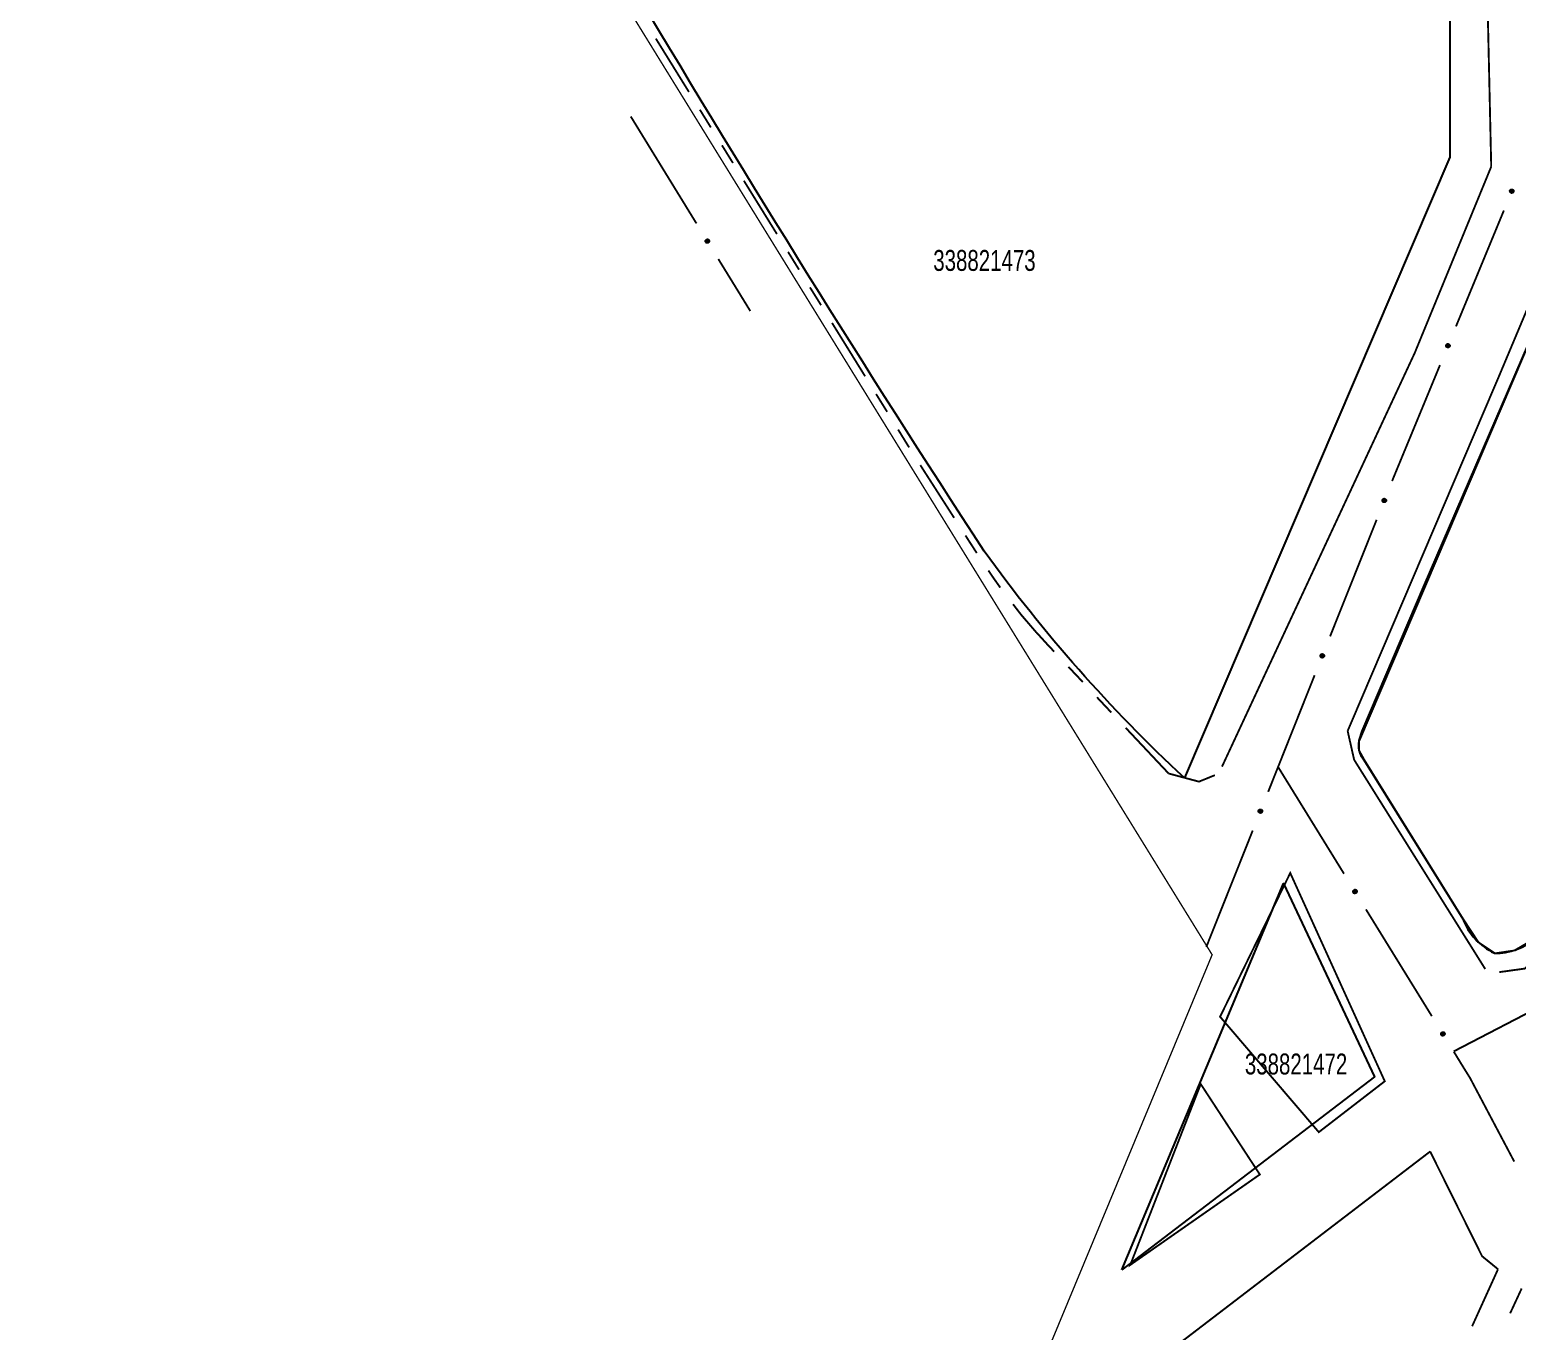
# Model space of a CAD drawing. Extents: x 204256 to 207861, y 4845615 to 4848347.
# Drawn here: x 204413.9 to 204556.2, y 4846935 to 4847059.5 of the extents above; entities that cross this region are included whole.
import ezdxf

# ---------------------------------------------------------------- set-up
doc = ezdxf.new("R2010")
doc.units = 0
doc.header["$LTSCALE"] = 1.5
doc.header["$MEASUREMENT"] = 0
doc.linetypes.add('PHANTOMX2', pattern=[5, 2.5, -0.5, 0.5, -0.5, 0.5, -0.5])
doc.linetypes.add('TRACO_11', pattern=[8, 3, -1, 3, -1])
for name, color, linetype in [('CD-MALHA-LOTES', 40, 'CONTINUOUS'), ('CD_TXT_QUADRA', 7, 'CONTINUOUS'), ('LM-LIM-SETOR-FISCAL', 7, 'CONTINUOUS'), ('RU-QUADRAS', 210, 'CONTINUOUS'), ('SV-EIXO-ROD-ESTR', 7, 'CONTINUOUS'), ('SV-EIXO-RUA-N-PAV', 6, 'CONTINUOUS'), ('SV-EIXO-RUA-PAV', 20, 'CONTINUOUS'), ('SV-ROD-ESTADUAIS', 20, 'CONTINUOUS'), ('SV-RUA-NAO-PAV-S-GUIA-C-GUIA', 7, 'PHANTOMX2'), ('SV-RUA-PAVIM-S-GUIA-C-GUIA', 7, 'CONTINUOUS')]:
    doc.layers.add(name, color=color, linetype=linetype)
doc.styles.add('ARIAL', font='ARIAL.TTF')
doc.linetypes.add('Limite', pattern='A,20,-3,[130,ltypeshp.shx,S=6.35,R=0,X=0,Y=0],-3,20', length=46)

msp = doc.modelspace()

# ---------------------------------------------------------------- linework, layer by layer
at = {"layer": 'CD-MALHA-LOTES'}
msp.add_lwpolyline([(204558.46, 4847032.33), (204547.15, 4847006.19), (204541.3, 4846992.42), (204541, 4846991.54), (204541, 4846990.57), (204541.49, 4846989.7), (204550.97, 4846974.47), (204552.43, 4846972.24), (204553.99, 4846971.18), (204555.95, 4846971.47), (204557.9, 4846972.63)], dxfattribs=at)
at = {"layer": 'LM-LIM-SETOR-FISCAL', "linetype": 'Limite', "ltscale": 0.1, "const_width": 0.13, "flags": 128}
msp.add_lwpolyline([(204255.91, 4845774.54), (204446.84, 4845974), (204535.1, 4846039.96), (204560.77, 4846069.41), (204570.54, 4846097.54), (204632.4, 4846153.82), (204654.94, 4846153.05), (205078.23, 4846433.21), (204983.84, 4846565.04), (204273.38, 4846554.21), (204347.03, 4846594.12), (204378.32, 4846626.2), (204398.13, 4846660.67), (204526.98, 4846971.03), (204438.64, 4847114.19), (204402.08, 4847237.98), (204373.18, 4847447.79), (204373.2, 4847552.6), (204365.79, 4847552.5), (205446.22, 4847576.17), (205460.3, 4847496.97), (205556.14, 4847515.7), (205660.88, 4847539.89), (205654.63, 4847591.47), (205807.66, 4847598.84), (205876.3, 4847605.11), (205880.92, 4847594.37), (205947.96, 4847607.22), (205959.47, 4847609.16), (205968.56, 4847603.73), (205972.79, 4847599.34), (206017.95, 4847599.66), (206211.07, 4847610.99), (206253.35, 4847609.47), (206274.49, 4847604.21), (206283.85, 4847619.28), (206186.17, 4847750.07), (206524.96, 4848001.52), (206519.68, 4848013.26), (206960.49, 4848346.74), (206966.87, 4848336.83), (206987.16, 4848307.84), (207005.71, 4848281.99), (207017.4, 4848267.11), (206974.73, 4848235.13), (206955.48, 4848219.86), (206950.26, 4848216.07), (206955.58, 4848209.27), (206959.42, 4848202.77), (206982.67, 4848172.12), (206995.35, 4848155.22), (207005.92, 4848142.54), (207020.41, 4848120.82), (207031.95, 4848105.77), (207060.87, 4848065.4), (207066.5, 4848058.01), (207069.11, 4848053.33), (207069.26, 4848049.8), (207069.37, 4848045.04), (207075.04, 4848034.33), (207087.01, 4848019.05), (207090.77, 4848014.03), (207100.06, 4848001.48), (207111.59, 4847986.15), (207126.09, 4847965.9), (207130.37, 4847960.22), (207134.22, 4847955.66), (207145.03, 4847940.16), (207159.13, 4847921.36), (207169.47, 4847906.92), (207186.34, 4847883.83), (207193.03, 4847885.67), (207202.51, 4847892.47), (207242.67, 4847921.29), (207248.23, 4847915.4), (207260.72, 4847896.98), (207285.87, 4847860.83), (207310.76, 4847826.26), (207315.6, 4847819.35), (207328.91, 4847799.72), (207333.8, 4847793.43), (207340.01, 4847785.42), (207350.49, 4847771.92), (207365.1, 4847750.55), (207367.63, 4847745.51), (207368.81, 4847743.14), (207390.62, 4847713.26), (207400.06, 4847698.96), (207410.24, 4847685.38), (207427.79, 4847661.69), (207431.06, 4847656.73), (207440.44, 4847642.51), (207457.67, 4847619.01), (207463.75, 4847610.71), (207498.88, 4847562.81), (207506.17, 4847553.18), (207511.91, 4847545.61), (207531.85, 4847519.47), (207540.14, 4847507.78), (207556.36, 4847486.66), (207571.87, 4847465.34), (207564.83, 4847458.43), (207551.89, 4847445.71), (207534.74, 4847428.33), (207518.94, 4847409.14), (207499.11, 4847384.81), (207498.17, 4847383.65), (207496.47, 4847381.56), (207486.15, 4847368.88), (207482.26, 4847364.11), (207477.47, 4847358.01), (207465.6, 4847339.64), (207465.56, 4847339.57), (207453.37, 4847317.61), (207438.93, 4847286.56), (207430.8, 4847269.09), (207410.93, 4847225.64), (207406.21, 4847217.15), (207396.71, 4847200.13), (207391.02, 4847192.25), (207379.11, 4847175.75), (207360.52, 4847152.72), (207355.52, 4847146.52), (207336.47, 4847121.03), (207323.47, 4847103.64), (207318.06, 4847094.89), (207310.15, 4847082.08), (207305.19, 4847073.38), (207304.65, 4847072.43), (207303.79, 4847070.78), (207287.7, 4847039.93), (207271.61, 4847010.96), (207261.28, 4846991.91), (207237.73, 4846950.07), (207236, 4846947.01), (207246.02, 4846928.73), (207251.02, 4846918.92), (207261.83, 4846899.5), (207265.63, 4846893.3), (207284.85, 4846863.07), (207289.66, 4846855.66), (207307.47, 4846827.84), (207314.88, 4846816.63), (207320.06, 4846808.15), (207332.53, 4846791.25), (207339.11, 4846782.58), (207345.12, 4846773.87), (207348.76, 4846768.8), (207357.76, 4846756.36), (207363.08, 4846749.04), (207366.95, 4846743.73), (207375.37, 4846734.54), (207383.22, 4846728.41), (207384.7, 4846727.73), (207392.17, 4846724.3), (207394.9, 4846723.05), (207402.49, 4846720.73), (207417.51, 4846716.14), (207437.03, 4846709.56), (207455.89, 4846703.64), (207460.62, 4846701.8), (207464.4, 4846700.29), (207467.39, 4846699.09), (207481.11, 4846693.55), (207488.13, 4846690.92), (207492.95, 4846689.16), (207510.17, 4846679.84), (207529.47, 4846668.22), (207543.72, 4846659.45), (207561.49, 4846646.95), (207570.84, 4846639.98), (207577.05, 4846635.29), (207586.86, 4846628.1), (207606.11, 4846612.63), (207623.66, 4846599.69), (207639.45, 4846588.94), (207662.08, 4846572.67), (207671.27, 4846565.58), (207685.28, 4846561.61), (207697.24, 4846558.13), (207709.78, 4846554.65), (207731.23, 4846549.14), (207735.6, 4846547.91), (207745.02, 4846545.25), (207762.81, 4846541.24), (207775.65, 4846538.39), (207787.75, 4846535.54), (207783.77, 4846513.63), (207781.5, 4846502.37), (207779.56, 4846492.81), (207778.5, 4846480), (207783.13, 4846476.08), (207788.36, 4846474.34), (207788.71, 4846474.22), (207798.97, 4846471.45), (207842.08, 4846460.36), (207844.37, 4846459.93), (207847.21, 4846459.39), (207851.95, 4846457.87), (207854.6, 4846457.02), (207858.96, 4846455.96), (207860.74, 4846451.34), (207859.67, 4846437.09), (207856.83, 4846420), (207854.33, 4846403.63), (207846.53, 4846396.15), (207836.81, 4846356.4), (207833.21, 4846341.98), (207827.16, 4846317.88), (207806.6, 4846238.03), (207795.3, 4846194.29), (207792.57, 4846183.36), (207787.76, 4846165.39), (207754.01, 4846025.3), (207739.36, 4845961), (207739.21, 4845960.34), (207737.77, 4845953.31), (207733.28, 4845938.2), (207726.95, 4845910.14), (207723, 4845891.36), (207741.21, 4845886.65), (207760.55, 4845879.79), (207773.24, 4845875.33), (207781.18, 4845873.09), (207785.9, 4845871.77), (207797.77, 4845868.36), (207799.24, 4845867.93), (207814.84, 4845863.98), (207831.48, 4845857.74), (207850.72, 4845850.88), (207842.01, 4845830.09), (207833.57, 4845800.72), (207825.14, 4845777.91), (207814.83, 4845746.81), (207813.3, 4845742.3), (207812.54, 4845740.05), (207809.34, 4845729.53), (207804.2, 4845714.63), (207791.7, 4845677.75), (207783.5, 4845679.57), (207766.81, 4845685.02), (207754.43, 4845688.82), (207739.64, 4845691.3), (207722.13, 4845693.94), (207717.1, 4845694.68), (207690.08, 4845700.62), (207680.08, 4845702.89), (207670.03, 4845704.98), (207667.81, 4845700.16), (207660.99, 4845676.98), (207660.54, 4845673.8), (207657.39, 4845659.57), (207656.59, 4845656.53), (207655.95, 4845653.98), (207650.56, 4845639.59), (207647.27, 4845633.02), (207644.17, 4845622.85), (207641.37, 4845615.1), (207618.1, 4845615.4), (207601.33, 4845615.86), (207592.93, 4845615.82), (207543.69, 4845617.43), (207493.78, 4845618.83), (207471.28, 4845620.61), (207442.67, 4845621.38), (207409.05, 4845621.45), (207395.8, 4845621.64), (207345.61, 4845622.76), (207297.34, 4845623.66), (207294.87, 4845656.58), (207289.29, 4845728.51), (207262.54, 4845726.7), (207256.04, 4845726.92), (207223.17, 4845727.38), (207195.16, 4845729.67), (207135.61, 4845730.44), (207094.04, 4845731.93), (207071.52, 4845732.83), (207036.85, 4845734.18), (207004.87, 4845734.18), (206995.29, 4845734.45), (206955.41, 4845735.22), (205304.22, 4845806.54), (205065.89, 4845798.29), (204762.24, 4845774.02), (204255.91, 4845774.54)], close=True, dxfattribs=at)
at = {"layer": 'RU-QUADRAS', "color": 6, "linetype": 'Continuous'}
for points in [[(204620.11, 4847174.91), (204614.06, 4847162.76), (204541.03, 4846991.52, 0.247828), (204541.5, 4846989.69), (204550.94, 4846974.48, 0.192831), (204553.97, 4846971.18, 0.200122), (204557.89, 4846972.65), (204564.06, 4846980.38), (204622.74, 4847116.94), (204630.57, 4847133.93, -0.02111), (204645.3, 4847158.93), (204716.54, 4847228.15), (204722.92, 4847240.26), (204722.41, 4847256.97), (204720.87, 4847260.3, 0.325535), (204710.97, 4847263.34), (204636.83, 4847195.25), (204622.6, 4847179.92)], [(204472.07, 4847062.8), (204549.7, 4847063.4), (204549.72, 4847047.32), (204524.33, 4846987.95, -0.049469), (204505.18, 4847009.63, -0.010019)]]:
    msp.add_lwpolyline(points, format="xyb", close=True, dxfattribs=at)
msp.add_lwpolyline([(204518.35, 4846940.88), (204533.81, 4846977.85), (204542.51, 4846959.36)], close=True, dxfattribs=at)
at = {"layer": 'SV-EIXO-ROD-ESTR'}
for points in [[(204555.48, 4847043.99), (204555.47, 4847044.03), (204555.46, 4847044.07), (204555.46, 4847044.11), (204555.47, 4847044.14), (204555.49, 4847044.18), (204555.51, 4847044.2), (204555.55, 4847044.23), (204555.59, 4847044.25), (204555.63, 4847044.25), (204555.67, 4847044.25), (204555.71, 4847044.24), (204555.74, 4847044.22), (204555.76, 4847044.2), (204555.79, 4847044.17), (204555.81, 4847044.12), (204555.82, 4847044.08), (204555.81, 4847044.04), (204555.8, 4847044.01), (204555.78, 4847043.98), (204555.76, 4847043.95), (204555.73, 4847043.92), (204555.68, 4847043.91), (204555.64, 4847043.9), (204555.6, 4847043.9), (204555.57, 4847043.91), (204555.54, 4847043.93), (204555.51, 4847043.95), (204555.48, 4847043.99)], [(204549.38, 4847029.2), (204549.36, 4847029.24), (204549.35, 4847029.29), (204549.35, 4847029.32), (204549.36, 4847029.36), (204549.38, 4847029.39), (204549.4, 4847029.42), (204549.44, 4847029.44), (204549.48, 4847029.46), (204549.53, 4847029.47), (204549.56, 4847029.46), (204549.6, 4847029.45), (204549.63, 4847029.44), (204549.66, 4847029.41), (204549.68, 4847029.38), (204549.7, 4847029.33), (204549.71, 4847029.29), (204549.7, 4847029.26), (204549.69, 4847029.22), (204549.67, 4847029.19), (204549.65, 4847029.16), (204549.62, 4847029.14), (204549.57, 4847029.12), (204549.53, 4847029.11), (204549.49, 4847029.11), (204549.46, 4847029.13), (204549.43, 4847029.14), (204549.4, 4847029.16), (204549.38, 4847029.2)], [(204543.29, 4847014.4), (204543.27, 4847014.45), (204543.26, 4847014.49), (204543.27, 4847014.52), (204543.28, 4847014.56), (204543.29, 4847014.59), (204543.32, 4847014.62), (204543.35, 4847014.64), (204543.39, 4847014.66), (204543.44, 4847014.67), (204543.47, 4847014.67), (204543.51, 4847014.66), (204543.54, 4847014.64), (204543.57, 4847014.62), (204543.59, 4847014.58), (204543.61, 4847014.54), (204543.62, 4847014.5), (204543.62, 4847014.46), (204543.61, 4847014.43), (204543.59, 4847014.39), (204543.57, 4847014.37), (204543.53, 4847014.34), (204543.49, 4847014.32), (204543.45, 4847014.31), (204543.41, 4847014.32), (204543.38, 4847014.33), (204543.34, 4847014.34), (204543.32, 4847014.37), (204543.29, 4847014.4)], [(204537.37, 4846999.54), (204537.35, 4846999.58), (204537.34, 4846999.62), (204537.34, 4846999.66), (204537.35, 4846999.69), (204537.37, 4846999.73), (204537.39, 4846999.75), (204537.42, 4846999.78), (204537.47, 4846999.8), (204537.51, 4846999.81), (204537.55, 4846999.8), (204537.58, 4846999.79), (204537.61, 4846999.78), (204537.64, 4846999.75), (204537.67, 4846999.72), (204537.69, 4846999.67), (204537.7, 4846999.63), (204537.69, 4846999.6), (204537.68, 4846999.56), (204537.67, 4846999.53), (204537.64, 4846999.5), (204537.61, 4846999.48), (204537.56, 4846999.46), (204537.52, 4846999.45), (204537.49, 4846999.45), (204537.45, 4846999.47), (204537.42, 4846999.48), (204537.39, 4846999.5), (204537.37, 4846999.54)], [(204531.44, 4846984.67), (204531.42, 4846984.72), (204531.42, 4846984.76), (204531.42, 4846984.8), (204531.43, 4846984.83), (204531.45, 4846984.86), (204531.47, 4846984.89), (204531.5, 4846984.92), (204531.55, 4846984.94), (204531.59, 4846984.94), (204531.63, 4846984.94), (204531.66, 4846984.93), (204531.69, 4846984.91), (204531.72, 4846984.89), (204531.75, 4846984.86), (204531.77, 4846984.81), (204531.77, 4846984.77), (204531.77, 4846984.73), (204531.76, 4846984.7), (204531.74, 4846984.67), (204531.72, 4846984.64), (204531.69, 4846984.61), (204531.64, 4846984.6), (204531.6, 4846984.59), (204531.56, 4846984.59), (204531.53, 4846984.6), (204531.5, 4846984.62), (204531.47, 4846984.64), (204531.44, 4846984.67)]]:
    msp.add_lwpolyline(points, close=True, dxfattribs=at)
for points in [[(204555.46, 4847044.07), (204555.49, 4847044.18)], [(204555.46, 4847044.06), (204555.5, 4847044.18)], [(204555.47, 4847044.03), (204555.51, 4847044.2)], [(204555.48, 4847043.99), (204555.55, 4847044.23)], [(204555.48, 4847044.01), (204555.53, 4847044.21)], [(204555.5, 4847043.97), (204555.57, 4847044.23)], [(204555.51, 4847043.95), (204555.59, 4847044.25)], [(204555.53, 4847043.95), (204555.61, 4847044.25)], [(204555.54, 4847043.93), (204555.63, 4847044.25)], [(204555.55, 4847043.93), (204555.65, 4847044.25)], [(204555.57, 4847043.91), (204555.67, 4847044.25)], [(204555.59, 4847043.91), (204555.69, 4847044.24)], [(204555.6, 4847043.9), (204555.71, 4847044.24)], [(204555.62, 4847043.9), (204555.72, 4847044.23)], [(204555.64, 4847043.9), (204555.74, 4847044.22)], [(204555.66, 4847043.9), (204555.75, 4847044.21)], [(204555.68, 4847043.91), (204555.76, 4847044.2)], [(204555.7, 4847043.92), (204555.78, 4847044.18)], [(204555.73, 4847043.92), (204555.79, 4847044.17)], [(204555.74, 4847043.94), (204555.8, 4847044.14)], [(204555.76, 4847043.95), (204555.81, 4847044.12)], [(204555.77, 4847043.97), (204555.81, 4847044.09)], [(204555.78, 4847043.98), (204555.82, 4847044.08)], [(204549.35, 4847029.29), (204549.38, 4847029.39)], [(204549.35, 4847029.27), (204549.39, 4847029.39)], [(204549.36, 4847029.24), (204549.4, 4847029.42)], [(204549.37, 4847029.22), (204549.42, 4847029.42)], [(204549.38, 4847029.2), (204549.44, 4847029.44)], [(204549.39, 4847029.18), (204549.46, 4847029.45)], [(204549.4, 4847029.16), (204549.48, 4847029.46)], [(204549.42, 4847029.16), (204549.5, 4847029.46)], [(204549.43, 4847029.14), (204549.53, 4847029.47)], [(204549.45, 4847029.14), (204549.54, 4847029.46)], [(204549.46, 4847029.13), (204549.56, 4847029.46)], [(204549.48, 4847029.12), (204549.58, 4847029.46)], [(204549.49, 4847029.11), (204549.6, 4847029.45)], [(204549.51, 4847029.12), (204549.61, 4847029.44)], [(204549.53, 4847029.11), (204549.63, 4847029.44)], [(204549.55, 4847029.12), (204549.64, 4847029.42)], [(204549.57, 4847029.12), (204549.66, 4847029.41)], [(204549.59, 4847029.13), (204549.67, 4847029.39)], [(204549.62, 4847029.14), (204549.68, 4847029.38)], [(204549.63, 4847029.15), (204549.69, 4847029.35)], [(204549.65, 4847029.16), (204549.7, 4847029.33)], [(204549.66, 4847029.18), (204549.7, 4847029.31)], [(204549.67, 4847029.19), (204549.71, 4847029.29)], [(204543.26, 4847014.49), (204543.29, 4847014.59)], [(204543.27, 4847014.45), (204543.32, 4847014.62)], [(204543.27, 4847014.47), (204543.3, 4847014.59)], [(204543.28, 4847014.43), (204543.33, 4847014.62)], [(204543.29, 4847014.4), (204543.35, 4847014.64)], [(204543.3, 4847014.38), (204543.37, 4847014.65)], [(204543.32, 4847014.37), (204543.39, 4847014.66)], [(204543.33, 4847014.36), (204543.41, 4847014.66)], [(204543.34, 4847014.34), (204543.44, 4847014.67)], [(204543.36, 4847014.34), (204543.45, 4847014.66)], [(204543.38, 4847014.33), (204543.47, 4847014.67)], [(204543.39, 4847014.33), (204543.49, 4847014.66)], [(204543.41, 4847014.32), (204543.51, 4847014.66)], [(204543.43, 4847014.32), (204543.52, 4847014.65)], [(204543.45, 4847014.31), (204543.54, 4847014.64)], [(204543.47, 4847014.32), (204543.55, 4847014.62)], [(204543.49, 4847014.32), (204543.57, 4847014.62)], [(204543.51, 4847014.33), (204543.58, 4847014.6)], [(204543.53, 4847014.34), (204543.59, 4847014.58)], [(204543.55, 4847014.36), (204543.6, 4847014.55)], [(204543.57, 4847014.37), (204543.61, 4847014.54)], [(204543.58, 4847014.38), (204543.61, 4847014.51)], [(204543.59, 4847014.39), (204543.62, 4847014.5)], [(204537.34, 4846999.62), (204537.37, 4846999.73)], [(204537.34, 4846999.61), (204537.38, 4846999.73)], [(204537.35, 4846999.58), (204537.39, 4846999.75)], [(204537.36, 4846999.56), (204537.41, 4846999.76)], [(204537.37, 4846999.54), (204537.42, 4846999.78)], [(204537.38, 4846999.52), (204537.45, 4846999.79)], [(204537.39, 4846999.5), (204537.47, 4846999.8)], [(204537.41, 4846999.5), (204537.49, 4846999.8)], [(204537.42, 4846999.48), (204537.51, 4846999.81)], [(204537.44, 4846999.48), (204537.53, 4846999.8)], [(204537.45, 4846999.47), (204537.55, 4846999.8)], [(204537.47, 4846999.46), (204537.57, 4846999.8)], [(204537.49, 4846999.45), (204537.58, 4846999.79)], [(204537.51, 4846999.46), (204537.6, 4846999.78)], [(204537.52, 4846999.45), (204537.61, 4846999.78)], [(204537.55, 4846999.46), (204537.63, 4846999.76)], [(204537.56, 4846999.46), (204537.64, 4846999.75)], [(204537.59, 4846999.47), (204537.66, 4846999.73)], [(204537.61, 4846999.48), (204537.67, 4846999.72)], [(204537.63, 4846999.5), (204537.68, 4846999.69)], [(204537.64, 4846999.5), (204537.69, 4846999.67)], [(204537.65, 4846999.52), (204537.69, 4846999.65)], [(204537.67, 4846999.53), (204537.7, 4846999.63)], [(204531.42, 4846984.72), (204531.47, 4846984.89)], [(204531.42, 4846984.74), (204531.46, 4846984.87)], [(204531.42, 4846984.76), (204531.45, 4846984.86)], [(204531.43, 4846984.7), (204531.48, 4846984.9)], [(204531.44, 4846984.67), (204531.5, 4846984.92)], [(204531.46, 4846984.66), (204531.52, 4846984.92)], [(204531.47, 4846984.64), (204531.55, 4846984.94)], [(204531.48, 4846984.63), (204531.57, 4846984.94)], [(204531.5, 4846984.62), (204531.59, 4846984.94)], [(204531.51, 4846984.61), (204531.6, 4846984.94)], [(204531.53, 4846984.6), (204531.63, 4846984.94)], [(204531.55, 4846984.6), (204531.65, 4846984.93)], [(204531.56, 4846984.59), (204531.66, 4846984.93)], [(204531.58, 4846984.59), (204531.68, 4846984.92)], [(204531.6, 4846984.59), (204531.69, 4846984.91)], [(204531.62, 4846984.59), (204531.7, 4846984.9)], [(204531.64, 4846984.6), (204531.72, 4846984.89)], [(204531.66, 4846984.61), (204531.73, 4846984.87)], [(204531.69, 4846984.61), (204531.75, 4846984.86)], [(204531.7, 4846984.63), (204531.75, 4846984.83)], [(204531.72, 4846984.64), (204531.77, 4846984.81)], [(204531.73, 4846984.66), (204531.77, 4846984.78)], [(204531.74, 4846984.67), (204531.77, 4846984.77)]]:
    msp.add_lwpolyline(points, dxfattribs=at)
at = {"layer": 'SV-EIXO-ROD-ESTR', "const_width": 0.18}
for points in [[(204550.3, 4847031.14), (204554.88, 4847042.23)], [(204544.19, 4847016.35), (204548.77, 4847027.44)], [(204538.26, 4847001.49), (204542.71, 4847012.64)], [(204532.34, 4846986.62), (204536.78, 4846997.77)], [(204526.61, 4846972.25), (204530.86, 4846982.91)], [(204526.42, 4846971.76), (204526.61, 4846972.25)]]:
    msp.add_lwpolyline(points, dxfattribs=at)
at = {"layer": 'SV-EIXO-RUA-N-PAV', "const_width": 0.18}
for points in [[(204471.38, 4847051.22), (204477.66, 4847040.99)], [(204479.75, 4847037.59), (204482.37, 4847033.33)], [(204482.37, 4847033.33), (204482.81, 4847032.61)], [(204533.29, 4846988.99), (204539.59, 4846978.78)], [(204541.69, 4846975.37), (204547.99, 4846965.16)], [(204550.09, 4846961.76), (204551.14, 4846960.05)], [(204551.14, 4846960.05), (204551.64, 4846959.25)], [(204551.64, 4846959.25), (204555.87, 4846951.25)]]:
    msp.add_lwpolyline(points, dxfattribs=at)
at = {"layer": 'SV-EIXO-RUA-N-PAV'}
for points in [[(204478.73, 4847039.47), (204478.77, 4847039.46), (204478.81, 4847039.44), (204478.84, 4847039.42), (204478.86, 4847039.39), (204478.87, 4847039.36), (204478.88, 4847039.32), (204478.89, 4847039.28), (204478.87, 4847039.23), (204478.85, 4847039.19), (204478.83, 4847039.16), (204478.8, 4847039.14), (204478.77, 4847039.13), (204478.73, 4847039.12), (204478.69, 4847039.12), (204478.64, 4847039.13), (204478.61, 4847039.15), (204478.58, 4847039.17), (204478.56, 4847039.2), (204478.54, 4847039.24), (204478.53, 4847039.27), (204478.53, 4847039.31), (204478.54, 4847039.36), (204478.56, 4847039.4), (204478.59, 4847039.42), (204478.62, 4847039.44), (204478.65, 4847039.46), (204478.68, 4847039.47), (204478.73, 4847039.47)], [(204540.66, 4846977.26), (204540.71, 4846977.24), (204540.75, 4846977.23), (204540.77, 4846977.2), (204540.79, 4846977.17), (204540.81, 4846977.14), (204540.82, 4846977.11), (204540.82, 4846977.06), (204540.81, 4846977.02), (204540.79, 4846976.98), (204540.76, 4846976.95), (204540.74, 4846976.93), (204540.7, 4846976.91), (204540.67, 4846976.9), (204540.63, 4846976.9), (204540.58, 4846976.91), (204540.54, 4846976.93), (204540.51, 4846976.96), (204540.49, 4846976.99), (204540.48, 4846977.02), (204540.47, 4846977.05), (204540.47, 4846977.1), (204540.48, 4846977.14), (204540.5, 4846977.18), (204540.52, 4846977.21), (204540.55, 4846977.23), (204540.58, 4846977.25), (204540.62, 4846977.26), (204540.66, 4846977.26)], [(204549.06, 4846963.64), (204549.11, 4846963.63), (204549.15, 4846963.61), (204549.18, 4846963.58), (204549.19, 4846963.56), (204549.21, 4846963.52), (204549.22, 4846963.49), (204549.22, 4846963.45), (204549.21, 4846963.4), (204549.19, 4846963.36), (204549.17, 4846963.33), (204549.14, 4846963.31), (204549.11, 4846963.3), (204549.07, 4846963.29), (204549.03, 4846963.29), (204548.98, 4846963.3), (204548.94, 4846963.32), (204548.92, 4846963.34), (204548.89, 4846963.37), (204548.88, 4846963.4), (204548.87, 4846963.44), (204548.87, 4846963.48), (204548.88, 4846963.53), (204548.9, 4846963.57), (204548.92, 4846963.59), (204548.95, 4846963.61), (204548.98, 4846963.63), (204549.02, 4846963.64), (204549.06, 4846963.64)]]:
    msp.add_lwpolyline(points, close=True, dxfattribs=at)
for points in [[(204478.53, 4847039.31), (204478.69, 4847039.12)], [(204478.53, 4847039.27), (204478.64, 4847039.13)], [(204478.54, 4847039.36), (204478.73, 4847039.12)], [(204478.54, 4847039.33), (204478.71, 4847039.12)], [(204478.54, 4847039.29), (204478.66, 4847039.13)], [(204478.54, 4847039.25), (204478.62, 4847039.14)], [(204478.54, 4847039.24), (204478.61, 4847039.15)], [(204478.55, 4847039.38), (204478.75, 4847039.13)], [(204478.56, 4847039.4), (204478.77, 4847039.13)], [(204478.58, 4847039.41), (204478.78, 4847039.14)], [(204478.59, 4847039.42), (204478.8, 4847039.14)], [(204478.6, 4847039.43), (204478.81, 4847039.15)], [(204478.62, 4847039.44), (204478.83, 4847039.16)], [(204478.63, 4847039.45), (204478.84, 4847039.18)], [(204478.65, 4847039.46), (204478.85, 4847039.19)], [(204478.67, 4847039.46), (204478.86, 4847039.22)], [(204478.68, 4847039.47), (204478.87, 4847039.23)], [(204478.7, 4847039.47), (204478.88, 4847039.26)], [(204478.73, 4847039.47), (204478.89, 4847039.28)], [(204478.75, 4847039.46), (204478.88, 4847039.31)], [(204478.77, 4847039.46), (204478.88, 4847039.32)], [(204478.8, 4847039.45), (204478.87, 4847039.35)], [(204478.81, 4847039.44), (204478.87, 4847039.36)], [(204540.47, 4846977.1), (204540.63, 4846976.9)], [(204540.47, 4846977.07), (204540.6, 4846976.92)], [(204540.47, 4846977.05), (204540.58, 4846976.91)], [(204540.47, 4846977.03), (204540.56, 4846976.93)], [(204540.48, 4846977.14), (204540.67, 4846976.9)], [(204540.48, 4846977.12), (204540.65, 4846976.91)], [(204540.48, 4846977.02), (204540.54, 4846976.93)], [(204540.49, 4846977.16), (204540.68, 4846976.91)], [(204540.5, 4846977.18), (204540.7, 4846976.91)], [(204540.51, 4846977.19), (204540.72, 4846976.92)], [(204540.52, 4846977.21), (204540.74, 4846976.93)], [(204540.54, 4846977.22), (204540.75, 4846976.94)], [(204540.55, 4846977.23), (204540.76, 4846976.95)], [(204540.57, 4846977.23), (204540.77, 4846976.97)], [(204540.58, 4846977.25), (204540.79, 4846976.98)], [(204540.6, 4846977.25), (204540.8, 4846977)], [(204540.62, 4846977.26), (204540.81, 4846977.02)], [(204540.64, 4846977.25), (204540.81, 4846977.04)], [(204540.66, 4846977.26), (204540.82, 4846977.06)], [(204540.69, 4846977.25), (204540.81, 4846977.09)], [(204540.71, 4846977.24), (204540.82, 4846977.11)], [(204540.73, 4846977.23), (204540.81, 4846977.13)], [(204540.75, 4846977.23), (204540.81, 4846977.14)], [(204548.87, 4846963.48), (204549.03, 4846963.29)], [(204548.87, 4846963.46), (204549, 4846963.3)], [(204548.87, 4846963.44), (204548.98, 4846963.3)], [(204548.88, 4846963.53), (204549.07, 4846963.29)], [(204548.88, 4846963.5), (204549.05, 4846963.29)], [(204548.88, 4846963.42), (204548.96, 4846963.31)], [(204548.88, 4846963.4), (204548.94, 4846963.32)], [(204548.89, 4846963.54), (204549.08, 4846963.3)], [(204548.9, 4846963.57), (204549.11, 4846963.3)], [(204548.91, 4846963.58), (204549.12, 4846963.31)], [(204548.92, 4846963.59), (204549.14, 4846963.31)], [(204548.94, 4846963.6), (204549.15, 4846963.32)], [(204548.95, 4846963.61), (204549.17, 4846963.33)], [(204548.97, 4846963.62), (204549.18, 4846963.35)], [(204548.98, 4846963.63), (204549.19, 4846963.36)], [(204549, 4846963.63), (204549.2, 4846963.38)], [(204549.02, 4846963.64), (204549.21, 4846963.4)], [(204549.04, 4846963.64), (204549.21, 4846963.43)], [(204549.06, 4846963.64), (204549.22, 4846963.45)], [(204549.09, 4846963.63), (204549.22, 4846963.47)], [(204549.11, 4846963.63), (204549.22, 4846963.49)], [(204549.13, 4846963.62), (204549.21, 4846963.51)], [(204549.15, 4846963.61), (204549.21, 4846963.52)]]:
    msp.add_lwpolyline(points, dxfattribs=at)
at = {"layer": 'SV-EIXO-RUA-PAV', "linetype": 'Continuous'}
msp.add_line((204559.32, 4846966.56), (204550.09, 4846961.76), dxfattribs=at)
at = {"layer": 'SV-ROD-ESTADUAIS', "linetype": 'Continuous', "const_width": 0.18, "flags": 128}
for points in [[(204543.49, 4846958.93), (204537.18, 4846954.06), (204527.74, 4846965.1), (204534.45, 4846978.85)], [(204525.89, 4846958.66), (204531.54, 4846950.01), (204519.15, 4846941.36)]]:
    msp.add_lwpolyline(points, close=True, dxfattribs=at)
at = {"layer": 'SV-ROD-ESTADUAIS', "const_width": 0.18}
msp.add_lwpolyline([(204547.83, 4846952.21), (204521.23, 4846931.85)], dxfattribs=at)
at = {"layer": 'SV-RUA-NAO-PAV-S-GUIA-C-GUIA', "const_width": 0.18}
for points in [[(204476.94, 4847053.57), (204473.78, 4847058.67)], [(204479.04, 4847050.17), (204477.99, 4847051.87)], [(204481.15, 4847046.77), (204480.1, 4847048.47)], [(204485.36, 4847039.97), (204482.2, 4847045.07)], [(204487.47, 4847036.57), (204486.42, 4847038.27)], [(204489.58, 4847033.17), (204488.52, 4847034.87)], [(204493.79, 4847026.37), (204490.63, 4847031.47)], [(204495.9, 4847022.97), (204494.84, 4847024.67)], [(204498, 4847019.56), (204496.95, 4847021.27)], [(204502.31, 4847012.82), (204499.07, 4847017.87)], [(204503.75, 4847010.57), (204503.39, 4847011.14)], [(204503.93, 4847010.3), (204503.75, 4847010.57)], [(204504.34, 4847009.66), (204503.93, 4847010.3)], [(204504.47, 4847009.46), (204504.34, 4847009.66)], [(204506.01, 4847007.16), (204505.58, 4847007.79)], [(204506.14, 4847006.97), (204506.01, 4847007.16)], [(204506.72, 4847006.15), (204506.14, 4847006.97)], [(204508.71, 4847003.56), (204507.94, 4847004.56)], [(204509.19, 4847003), (204508.71, 4847003.56)], [(204510.18, 4847001.85), (204509.19, 4847003)], [(204510.51, 4847001.5), (204510.18, 4847001.85)], [(204511.19, 4847000.75), (204510.51, 4847001.5)], [(204511.87, 4847000.03), (204511.19, 4847000.75)], [(204513.25, 4846998.56), (204513.24, 4846998.58)], [(204513.92, 4846997.85), (204513.25, 4846998.56)], [(204514.61, 4846997.12), (204513.92, 4846997.85)], [(204517.34, 4846994.2), (204515.97, 4846995.66)], [(204522.82, 4846988.37), (204518.71, 4846992.74)], [(204554.32, 4846940.95), (204551.84, 4846935.49)], [(204556.58, 4846939.1), (204555.48, 4846936.73)]]:
    msp.add_lwpolyline(points, dxfattribs=at)
at = {"layer": 'SV-RUA-PAVIM-S-GUIA-C-GUIA', "const_width": 0.18}
for points in [[(204554.44, 4847026.44), (204574.02, 4847073.04)], [(204553.67, 4847046.42), (204553.28, 4847063.79)], [(204546.35, 4847028.59), (204553.67, 4847046.42)], [(204527.92, 4846989.02), (204546.35, 4847028.59)], [(204539.94, 4846992.44), (204554.44, 4847026.44)], [(204540.56, 4846989.68), (204539.94, 4846992.43)], [(204553.1, 4846969.66), (204540.56, 4846989.68)], [(204522.82, 4846988.37), (204525.72, 4846987.59), (204527.24, 4846988.21)], [(204566.21, 4846982.01), (204565.56, 4846980.65), (204564.8, 4846979.34), (204563.95, 4846978.08), (204563.04, 4846976.88), (204561.21, 4846974.83), (204559.22, 4846972.57), (204557.96, 4846970.84), (204556.9, 4846969.71), (204554.45, 4846969.37)]]:
    msp.add_lwpolyline(points, dxfattribs=at)
at = {"layer": 'SV-RUA-PAVIM-S-GUIA-C-GUIA', "linetype": 'TRACO_11', "const_width": 0.18}
msp.add_lwpolyline([(204547.83, 4846952.21), (204552.8, 4846942.19), (204554.32, 4846940.95)], dxfattribs=at)

# ---------------------------------------------------------------- texts
at = {"layer": 'CD_TXT_QUADRA', "linetype": 'Continuous', "style": 'ARIAL', "width": 0.7}
for s, p in [('338821473', (204500.31, 4847036.45)), ('338821472', (204530.11, 4846959.58))]:
    msp.add_text(s, height=2, dxfattribs=at).set_placement(p)

doc.saveas('drawing.dxf')
